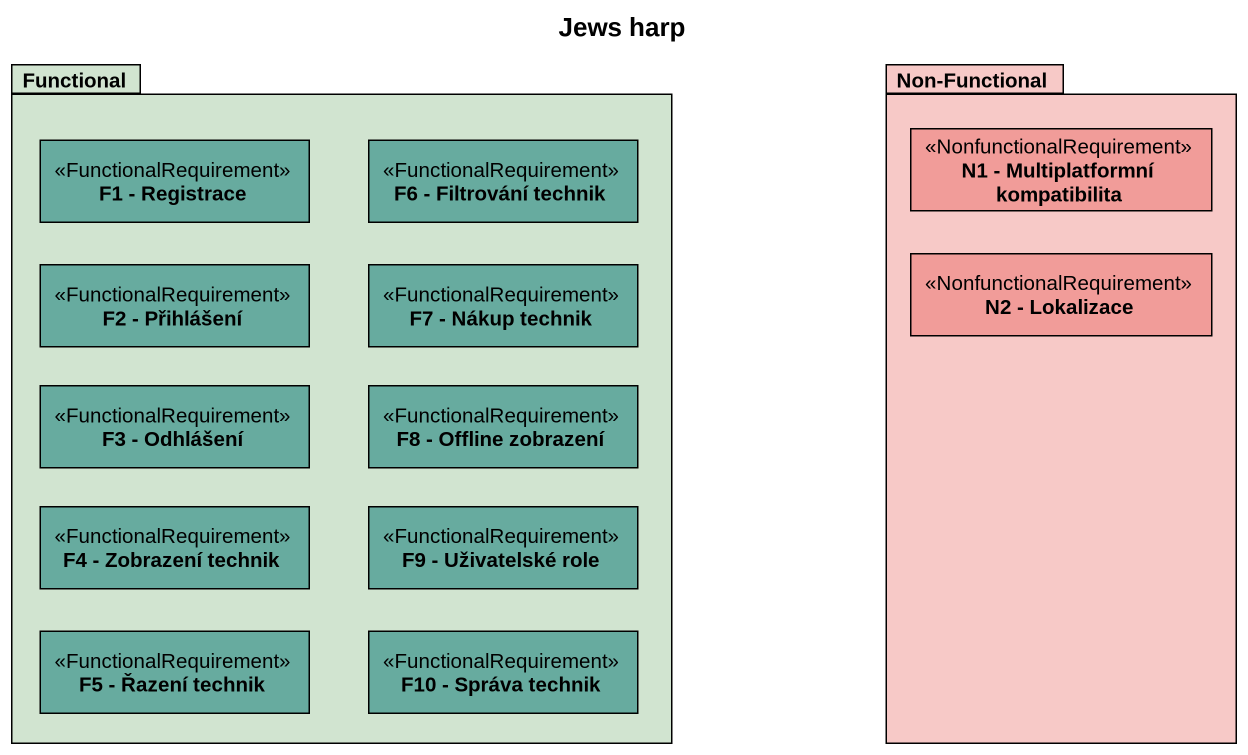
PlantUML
@startuml
title Jews harp
hide circle
hide empty members
package Functional #D1E4D0 {
  class "F1 - Registrace" as F1_Registrace <<FunctionalRequirement>> #67AB9F
  class "F6 - Filtrování technik" as F6_Filtrování_technik <<FunctionalRequirement>> #67AB9F
  class "F2 - Přihlášení" as F2_Přihlášení <<FunctionalRequirement>> #67AB9F
  class "F7 - Nákup technik" as F7_Nákup_technik <<FunctionalRequirement>> #67AB9F
  class "F3 - Odhlášení" as F3_Odhlášení <<FunctionalRequirement>> #67AB9F
  class "F8 - Offline zobrazení" as F8_Offline_zobrazení <<FunctionalRequirement>> #67AB9F
  class "F4 - Zobrazení technik" as F4_Zobrazení_technik <<FunctionalRequirement>> #67AB9F
  class "F9 - Uživatelské role" as F9_Uživatelské_role <<FunctionalRequirement>> #67AB9F
  class "F5 - Řazení technik" as F5_Řazení_technik <<FunctionalRequirement>> #67AB9F
  class "F10 - Správa technik" as F10_Správa_technik <<FunctionalRequirement>> #67AB9F
}
package "Non-Functional" as Non_Functional #F7C9C7 {
  class "N1 - Multiplatformní kompatibilita" as N1_Multiplatformní <<NonfunctionalRequirement>> #F19C99
  class "N2 - Lokalizace" as N2_Lokalizace <<NonfunctionalRequirement>> #F19C99
}
@enduml
